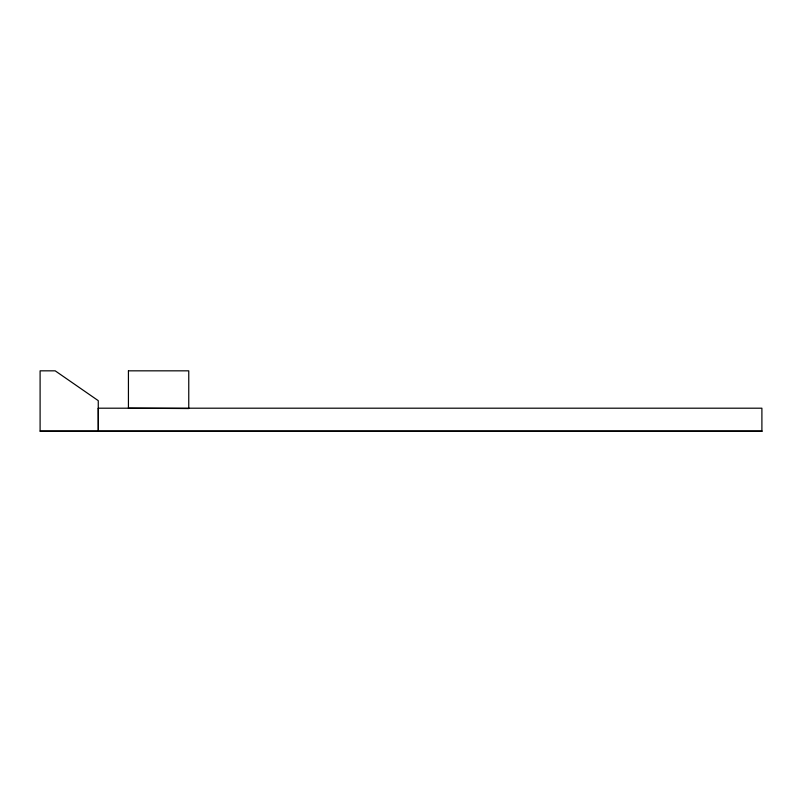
<?xml version="1.0" encoding="UTF-8"?>
<svg xmlns="http://www.w3.org/2000/svg" width="802" height="802" viewBox="0 0 802 802"><rect width="100%" height="100%" fill="white"/><g stroke="black" fill="none" stroke-linecap="round" stroke-linejoin="round"><path stroke-width="1.2" d="M761.9 431.165L761.9 408.198L98.265 408.198L98.265 400.659L55.188 370.835L40.1 370.835L40.1 431.165L761.9 431.165L40.1 431.165M98.265 431.165L98.265 408.198L98.335 431.075M128.43 370.835L128.43 408.198L188.761 408.539L188.761 370.835L128.43 370.835"/></g></svg>
